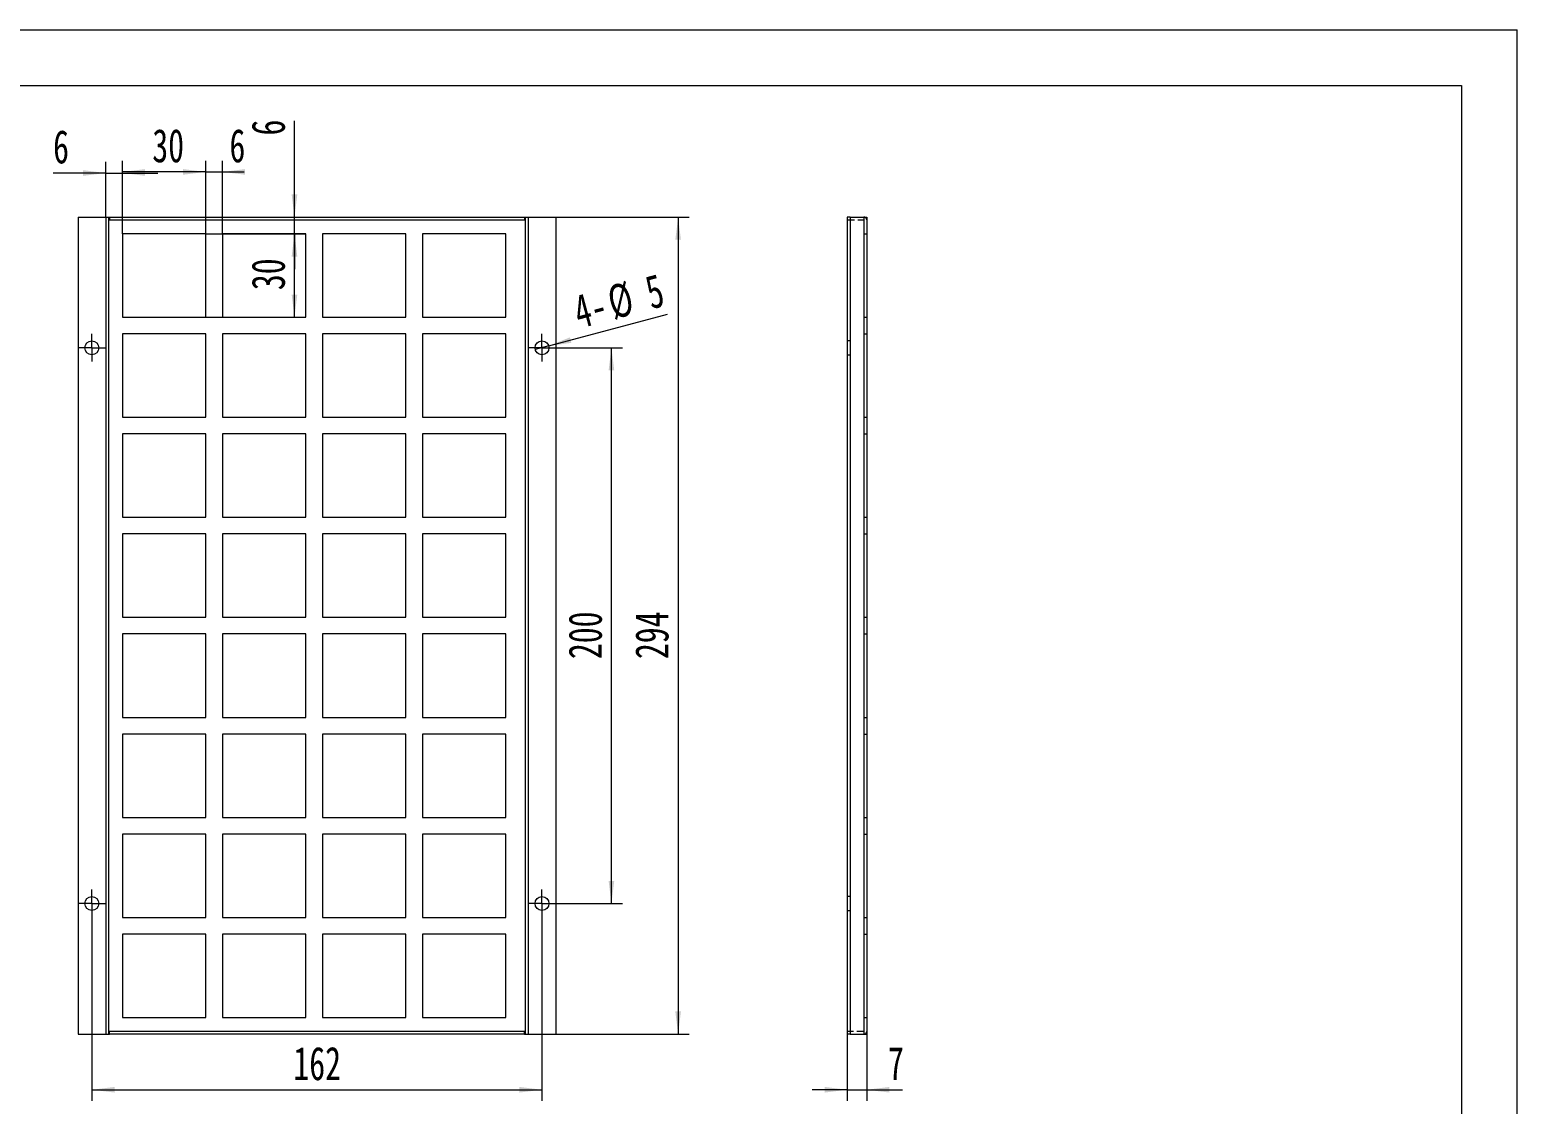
# Model space of a CAD drawing. Header units: millimetres. Extents: x 0 to 2100, y 1 to 1486.
# Drawn here: x 762 to 2100, y 519 to 1486 of the extents above; entities that cross this region are included whole.
import ezdxf

# ---------------------------------------------------------------- set-up
doc = ezdxf.new("R2010")
doc.units = ezdxf.units.MM
doc.header["$LTSCALE"] = 5
doc.linetypes.add('HIDDEN', pattern=[1.905, 1.27, -0.635])
doc.layers.add('A-TITLEBLOCK', color=7, linetype='Continuous', lineweight=15)
doc.styles.add('SLDTEXTSTYLE1', font='TXT', dxfattribs={"width": 0.7})
doc.dimstyles.new('SLDDIMSTYLE0', dxfattribs={"dimtxt": 30, "dimasz": 20.4, "dimexe": 0, "dimexo": 0.0625, "dimgap": 7.5, "dimtad": 2, "dimlfac": 0.4, "dimrnd": 1e-09, "dimzin": 12, "dimdsep": 46, "dimtxsty": 'SLDTEXTSTYLE1', "dimsah": 1, "dimcen": 0.09, "dimadec": 0, "dimazin": 3, "dimtfac": 1, "dimtmove": 0, "dimatfit": 0, "dimfxl": 0, "dimfrac": 2, "dimtolj": 1, "dimtzin": 12, "dimarcsym": 0})
doc.dimstyles.new('SLDDIMSTYLE1', dxfattribs={"dimtxt": 30, "dimasz": 20.4, "dimexe": 0, "dimexo": 0.0625, "dimgap": 7.5, "dimtad": 2, "dimlfac": 0.4, "dimrnd": 1e-09, "dimzin": 12, "dimdsep": 46, "dimtxsty": 'SLDTEXTSTYLE1', "dimsah": 1, "dimcen": 0.09, "dimadec": 0, "dimazin": 3, "dimtfac": 1, "dimtofl": 0, "dimtmove": 0, "dimatfit": 3, "dimfxl": 0, "dimfrac": 2, "dimtolj": 1, "dimtzin": 12, "dimarcsym": 0})
doc.dimstyles.new('SLDDIMSTYLE2', dxfattribs={"dimtxt": 30, "dimasz": 20.4, "dimexe": 0, "dimexo": 0.0625, "dimgap": 7.5, "dimtad": 2, "dimlfac": 0.4, "dimrnd": 1e-09, "dimzin": 12, "dimdsep": 46, "dimtxsty": 'SLDTEXTSTYLE1', "dimblk1": 'NONE', "dimsah": 1, "dimcen": 0, "dimadec": 0, "dimazin": 3, "dimtfac": 1, "dimtmove": 0, "dimatfit": 3, "dimldrblk": 'NONE', "dimfxl": 0, "dimfrac": 2, "dimtolj": 1, "dimtzin": 12, "dimarcsym": 0})

# ---------------------------------------------------------------- blocks, each defined once
blk = doc.blocks.new('_D')
at = {"layer": 'A-TITLEBLOCK'}
for p, q in [((830.3432200729835, 1317.489435464415), (830.3432200729835, 1367.194684556778)), ((845.3432200729835, 1302.489435464415), (845.3432200729835, 1367.194684556778)), ((830.3432200729835, 1357.194684556778), (782.9269587877264, 1357.194684556778)), ((830.3432200729835, 1357.194684556778), (845.3432200729835, 1357.194684556778)), ((845.3432200729835, 1357.194684556778), (877.0932200729835, 1357.194684556778))]:
    blk.add_line(p, q, dxfattribs=at)
for points in [[(830.3432200729835, 1357.194684556778), (809.9432200729835, 1359.734684556778), (809.9432200729835, 1354.654684556778)], [(845.3432200729835, 1357.194684556778), (865.7432200729835, 1354.654684556778), (865.7432200729835, 1359.734684556778)]]:
    blk.add_solid(points, dxfattribs=at)
at = {"layer": 'A-TITLEBLOCK', "insert": (782.9269587877264, 1395.866717332013), "char_height": 30, "attachment_point": 1, "style": 'SLDTEXTSTYLE1'}
blk.add_mtext('6', dxfattribs=at)
blk = doc.blocks.new('_D_1')
at = {"layer": 'A-TITLEBLOCK'}
for p, q in [((845.3432200729835, 1302.489435464415), (845.3432200729835, 1368.18309471056)), ((920.3432200729836, 1302.489435464415), (920.3432200729836, 1368.18309471056)), ((920.3432200729836, 1358.18309471056), (845.3432200729835, 1358.18309471056))]:
    blk.add_line(p, q, dxfattribs=at)
for points in [[(845.3432200729835, 1358.18309471056), (865.7432200729835, 1355.64309471056), (865.7432200729835, 1360.72309471056)], [(920.3432200729836, 1358.18309471056), (899.9432200729836, 1360.72309471056), (899.9432200729836, 1355.64309471056)]]:
    blk.add_solid(points, dxfattribs=at)
at = {"layer": 'A-TITLEBLOCK', "insert": (872.198576421096, 1396.855127485795), "char_height": 30, "attachment_point": 1, "style": 'SLDTEXTSTYLE1'}
blk.add_mtext('30', dxfattribs=at)
blk = doc.blocks.new('_D_2')
at = {"layer": 'A-TITLEBLOCK'}
for p, q in [((920.3432200729836, 1302.489435464415), (920.3432200729836, 1368.18309471056)), ((935.3432200729836, 1302.489435464415), (935.3432200729836, 1368.18309471056)), ((920.3432200729836, 1358.18309471056), (888.5932200729836, 1358.18309471056)), ((920.3432200729836, 1358.18309471056), (935.3432200729836, 1358.18309471056)), ((935.3432200729836, 1358.18309471056), (954.720664286998, 1358.18309471056))]:
    blk.add_line(p, q, dxfattribs=at)
for points in [[(920.3432200729836, 1358.18309471056), (899.9432200729836, 1360.72309471056), (899.9432200729836, 1355.64309471056)], [(935.3432200729836, 1358.18309471056), (955.7432200729836, 1355.64309471056), (955.7432200729836, 1360.72309471056)]]:
    blk.add_solid(points, dxfattribs=at)
at = {"layer": 'A-TITLEBLOCK', "insert": (941.5956644639492, 1396.855127485795), "char_height": 30, "attachment_point": 1, "style": 'SLDTEXTSTYLE1'}
blk.add_mtext('6', dxfattribs=at)
blk = doc.blocks.new('_D_3')
at = {"layer": 'A-TITLEBLOCK'}
for p, q in [((920.3432200729836, 1302.489435464415), (1010.137429823567, 1302.489435464415)), ((1000.137429823567, 1227.489435464415), (1000.137429823567, 1302.489435464415)), ((920.3432200729836, 1227.489435464415), (1010.137429823567, 1227.489435464415))]:
    blk.add_line(p, q, dxfattribs=at)
for points in [[(1000.137429823567, 1302.489435464415), (997.5974298235667, 1282.089435464415), (1002.677429823567, 1282.089435464415)], [(1000.137429823567, 1227.489435464415), (1002.677429823567, 1247.889435464415), (997.5974298235667, 1247.889435464415)]]:
    blk.add_solid(points, dxfattribs=at)
at = {"layer": 'A-TITLEBLOCK', "insert": (961.4653970483313, 1251.822768269378), "char_height": 30, "attachment_point": 1, "rotation": 90, "style": 'SLDTEXTSTYLE1'}
blk.add_mtext('30', dxfattribs=at)
blk = doc.blocks.new('_D_4')
at = {"layer": 'A-TITLEBLOCK'}
for p, q in [((1000.137429823567, 1317.489435464415), (1000.137429823567, 1404.05193537594)), ((1000.137429823567, 1302.489435464415), (1000.137429823567, 1317.489435464415)), ((1000.137429823567, 1302.489435464415), (1000.137429823567, 1270.739435464415))]:
    blk.add_line(p, q, dxfattribs=at)
for points in [[(1000.137429823567, 1317.489435464415), (1002.677429823567, 1337.889435464416), (997.5974298235667, 1337.889435464416)], [(1000.137429823567, 1302.489435464415), (997.5974298235667, 1282.089435464415), (1002.677429823567, 1282.089435464415)]]:
    blk.add_solid(points, dxfattribs=at)
at = {"layer": 'A-TITLEBLOCK', "insert": (961.4653970483308, 1390.926935552891), "char_height": 30, "attachment_point": 1, "rotation": 90, "style": 'SLDTEXTSTYLE1'}
blk.add_mtext('6', dxfattribs=at)
blk = doc.blocks.new('_D_5')
at = {"layer": 'A-TITLEBLOCK'}
for q in [(1335.918600252106, 1230.287892267253), (1216.806183658677, 1198.371816432525)]:
    blk.add_line((1228.88025648729, 1201.607054496306), q, dxfattribs=at)
blk.add_solid([(1228.88025648729, 1201.607054496306), (1249.242543718148, 1204.433511417623), (1247.927742969027, 1209.340414615172)], dxfattribs=at)
at = {"layer": 'A-TITLEBLOCK', "char_height": 30, "attachment_point": 1, "rotation": 15.000000000000199, "style": 'SLDTEXTSTYLE1'}
for s, insert in [('%%c', (1279.30910640875, 1254.417311520001)), ('5', (1313.408457959429, 1263.424795927711)), ('4-', (1248.753807052845, 1246.100634430375))]:
    blk.add_mtext(s, dxfattribs=dict(at, insert=insert))
blk = doc.blocks.new('_NONE')
blk = doc.blocks.new('_D_6')
at = {"layer": 'A-TITLEBLOCK'}
for p, q in [((1222.843220072984, 1199.989435464415), (1295.343220072984, 1199.989435464415)), ((1285.343220072984, 699.9894354644152), (1285.343220072984, 1199.989435464415)), ((1222.843220072984, 699.9894354644152), (1295.343220072984, 699.9894354644152))]:
    blk.add_line(p, q, dxfattribs=at)
for points in [[(1285.343220072984, 1199.989435464415), (1282.803220072984, 1179.589435464415), (1287.883220072984, 1179.589435464415)], [(1285.343220072984, 699.9894354644152), (1287.883220072984, 720.3894354644152), (1282.803220072984, 720.3894354644152)]]:
    blk.add_solid(points, dxfattribs=at)
at = {"layer": 'A-TITLEBLOCK', "insert": (1246.671187297748, 919.892681559534), "char_height": 30, "attachment_point": 1, "rotation": 90, "style": 'SLDTEXTSTYLE1'}
blk.add_mtext('200', dxfattribs=at)
blk = doc.blocks.new('_D_7')
at = {"layer": 'A-TITLEBLOCK'}
for p, q in [((1235.343220072984, 1317.489435464415), (1355.343220072984, 1317.489435464415)), ((1345.343220072984, 1317.489435464415), (1345.343220072984, 582.4894354644154)), ((1235.343220072984, 582.4894354644154), (1355.343220072984, 582.4894354644154))]:
    blk.add_line(p, q, dxfattribs=at)
for points in [[(1345.343220072984, 1317.489435464415), (1342.803220072984, 1297.089435464415), (1347.883220072984, 1297.089435464415)], [(1345.343220072984, 582.4894354644154), (1347.883220072984, 602.8894354644153), (1342.803220072984, 602.8894354644153)]]:
    blk.add_solid(points, dxfattribs=at)
at = {"layer": 'A-TITLEBLOCK', "insert": (1306.671187297748, 919.9135152455284), "char_height": 30, "attachment_point": 1, "rotation": 90.00000000000041, "style": 'SLDTEXTSTYLE1'}
blk.add_mtext('294', dxfattribs=at)
blk = doc.blocks.new('_D_8')
at = {"layer": 'A-TITLEBLOCK'}
for p, q in [((817.8432200729835, 699.9894354644152), (817.8432200729835, 522.4894354644151)), ((1222.843220072984, 699.9894354644152), (1222.843220072984, 522.4894354644151)), ((817.8432200729835, 532.4894354644151), (1222.843220072984, 532.4894354644151))]:
    blk.add_line(p, q, dxfattribs=at)
for points in [[(817.8432200729835, 532.4894354644151), (838.2432200729835, 529.9494354644152), (838.2432200729835, 535.0294354644151)], [(1222.843220072984, 532.4894354644151), (1202.443220072983, 535.0294354644151), (1202.443220072983, 529.9494354644152)]]:
    blk.add_solid(points, dxfattribs=at)
at = {"layer": 'A-TITLEBLOCK', "insert": (999.1418167771147, 571.1614682396507), "char_height": 30, "attachment_point": 1, "style": 'SLDTEXTSTYLE1'}
blk.add_mtext('162', dxfattribs=at)
blk = doc.blocks.new('SW_CENTERMARKSYMBOL_0')
at = {"layer": 'A-TITLEBLOCK', "color": 0}
for p, q in [((-6.250000000000144, 0), (-12.50000000000001, 0)), ((0, 0), (-6.250000000000144, 0)), ((0, 6.250000000000005), (0, 12.50000000000001)), ((0, 0), (0, 6.250000000000005)), ((0, 0), (0, -6.250000000000005)), ((0, 0), (6.249999999999867, 0)), ((6.249999999999867, 0), (12.50000000000001, 0)), ((0, -6.250000000000005), (0, -12.50000000000001))]:
    blk.add_line(p, q, dxfattribs=at)
blk = doc.blocks.new('SW_CENTERMARKSYMBOL_1')
at = {"layer": 'A-TITLEBLOCK', "color": 0}
for p, q in [((-6.250000000000144, 0), (-12.50000000000001, 0)), ((0, 0), (-6.250000000000144, 0)), ((0, 6.250000000000005), (0, 12.50000000000001)), ((0, 0), (0, 6.250000000000005)), ((0, 0), (0, -6.250000000000005)), ((0, 0), (6.249999999999867, 0)), ((6.249999999999867, 0), (12.50000000000001, 0)), ((0, -6.250000000000005), (0, -12.50000000000001))]:
    blk.add_line(p, q, dxfattribs=at)
blk = doc.blocks.new('SW_CENTERMARKSYMBOL_2')
at = {"layer": 'A-TITLEBLOCK', "color": 0}
for p, q in [((-6.249999999999867, 0), (-12.50000000000001, 0)), ((0, 0), (-6.249999999999867, 0)), ((0, 6.250000000000005), (0, 12.50000000000001)), ((0, 0), (0, 6.250000000000005)), ((0, 0), (0, -6.250000000000005)), ((0, 0), (6.250000000000144, 0)), ((6.250000000000144, 0), (12.50000000000001, 0)), ((0, -6.250000000000005), (0, -12.50000000000001))]:
    blk.add_line(p, q, dxfattribs=at)
blk = doc.blocks.new('SW_CENTERMARKSYMBOL_3')
at = {"layer": 'A-TITLEBLOCK', "color": 0}
for p, q in [((-6.249999999999867, 0), (-12.50000000000001, 0)), ((0, 0), (-6.249999999999867, 0)), ((0, 6.250000000000005), (0, 12.50000000000001)), ((0, 0), (0, 6.250000000000005)), ((0, 0), (0, -6.250000000000005)), ((0, 0), (6.250000000000144, 0)), ((6.250000000000144, 0), (12.50000000000001, 0)), ((0, -6.250000000000005), (0, -12.50000000000001))]:
    blk.add_line(p, q, dxfattribs=at)
blk = doc.blocks.new('_D_13')
at = {"layer": 'A-TITLEBLOCK'}
for p, q in [((1497.593170918447, 582.4894354644154), (1497.593170918447, 522.4894354644101)), ((1515.093170918447, 582.4894354644152), (1515.093170918446, 522.48943546441)), ((1497.593170918447, 532.4894354644101), (1465.843170918446, 532.4894354644103)), ((1497.593170918447, 532.4894354644101), (1515.093170918446, 532.48943546441)), ((1515.093170918446, 532.48943546441), (1547.288229291033, 532.4894354644097))]:
    blk.add_line(p, q, dxfattribs=at)
for points in [[(1497.593170918447, 532.4894354644101), (1477.193170918446, 535.0294354644102), (1477.193170918446, 529.9494354644103)], [(1515.093170918446, 532.48943546441), (1535.493170918446, 529.9494354644099), (1535.493170918446, 535.0294354644099)]]:
    blk.add_solid(points, dxfattribs=at)
at = {"layer": 'A-TITLEBLOCK', "insert": (1534.163229467984, 571.1614682396454), "char_height": 30, "attachment_point": 1, "style": 'SLDTEXTSTYLE1'}
blk.add_mtext('7', dxfattribs=at)

msp = doc.modelspace()

# ---------------------------------------------------------------- linework, layer by layer
at = {"color": 7, "linetype": 'Continuous', "lineweight": 15}
for p, q in [((805.3432127714145, 1317.489435166392), (830.3432261824596, 1317.489435166392)), ((805.3432127714145, 1317.489435166392), (805.3432127714145, 582.4894357624383)), ((830.3432261824596, 1317.489435166392), (830.3432261824596, 582.4894357624383)), ((830.3432261824596, 1317.489435166392), (832.8432126224029, 1317.489435166392)), ((832.8432126224029, 1317.489435166392), (832.8432126224029, 582.4894357624383)), ((832.8432126224029, 1317.489435166392), (833.5932253181923, 1317.489435166392)), ((833.5932253181923, 1317.489435166392), (1207.093214827775, 1317.489435166392)), ((833.5932253181923, 1317.489435166392), (833.5932253181923, 1314.989430099997)), ((833.5932253181923, 1314.989430099997), (1207.093214827775, 1314.989430099997)), ((1207.093214827775, 1317.489435166392), (1207.843227523564, 1317.489435166392)), ((1207.093214827775, 1317.489435166392), (1207.093214827775, 1314.989430099997)), ((1207.843227523564, 1317.489435166392), (1207.843227523564, 582.4894357624383)), ((1207.843227523564, 1317.489435166392), (1210.343213963507, 1317.489435166392)), ((1210.343213963507, 1317.489435166392), (1210.343213963507, 582.4894357624383)), ((1210.343213963507, 1317.489435166392), (1235.343227374552, 1317.489435166392)), ((1235.343227374552, 1317.489435166392), (1235.343227374552, 582.4894357624383)), ((1500.093170788063, 1317.489435166392), (1497.593170378281, 1317.489435166392)), ((1497.593170378281, 1317.489435166392), (1497.593170378281, 582.4894357624383)), ((1500.093170788063, 1317.489435166392), (1500.093170788063, 582.4894357624383)), ((1500.093170788063, 1317.489435166392), (1512.593170799705, 1317.489435166392)), ((1512.593170799705, 1317.489435166392), (1512.593170799705, 582.4894357624383)), ((1512.593170799705, 1317.489435166392), (1515.093170918448, 1317.489435166392)), ((1515.093170918448, 1317.489435166392), (1515.093170918448, 582.4894357624383)), ((920.3432223081577, 1302.489442020926), (845.3432193279255, 1302.489442020926)), ((845.3432193279255, 1302.489442020926), (845.3432193279255, 1227.489439040694)), ((920.3432223081577, 1227.489439040694), (920.3432223081577, 1302.489442020926)), ((1010.343219598009, 1302.489442020926), (935.3432154536235, 1302.489442020926)), ((935.3432154536235, 1302.489442020926), (935.3432154536235, 1227.489439040694)), ((1010.343219598009, 1227.489439040694), (1010.343219598009, 1302.489442020926)), ((1100.34322387278, 1302.489442020926), (1025.343220310471, 1302.489442020926)), ((1025.343220310471, 1302.489442020926), (1025.343220310471, 1227.489439040694)), ((1100.34322387278, 1227.489439040694), (1100.34322387278, 1302.489442020926)), ((1190.343229311703, 1302.489442020926), (1115.343217018245, 1302.489442020926)), ((1115.343217018245, 1302.489442020926), (1115.343217018245, 1227.489439040694)), ((1190.343229311703, 1227.489439040694), (1190.343229311703, 1302.489442020926)), ((845.3432193279255, 1227.489439040694), (920.3432223081577, 1227.489439040694)), ((935.3432154536235, 1227.489439040694), (1010.343219598009, 1227.489439040694)), ((1025.343220310471, 1227.489439040694), (1100.34322387278, 1227.489439040694)), ((1115.343217018245, 1227.489439040694), (1190.343229311703, 1227.489439040694)), ((920.3432223081577, 1212.489427268777), (845.3432193279255, 1212.489427268777)), ((845.3432193279255, 1212.489427268777), (845.3432193279255, 1137.489442914996)), ((920.3432223081577, 1137.489442914996), (920.3432223081577, 1212.489427268777)), ((1010.343219598009, 1212.489427268777), (935.3432154536235, 1212.489427268777)), ((935.3432154536235, 1212.489427268777), (935.3432154536235, 1137.489442914996)), ((1010.343219598009, 1137.489442914996), (1010.343219598009, 1212.489427268777)), ((1100.34322387278, 1212.489427268777), (1025.343220310471, 1212.489427268777)), ((1025.343220310471, 1212.489427268777), (1025.343220310471, 1137.489442914996)), ((1100.34322387278, 1137.489442914996), (1100.34322387278, 1212.489427268777)), ((1190.343229311703, 1212.489427268777), (1115.343217018245, 1212.489427268777)), ((1115.343217018245, 1212.489427268777), (1115.343217018245, 1137.489442914996)), ((1190.343229311703, 1137.489442914996), (1190.343229311703, 1212.489427268777)), ((845.3432193279255, 1137.489442914996), (920.3432223081577, 1137.489442914996)), ((935.3432154536235, 1137.489442914996), (1010.343219598009, 1137.489442914996)), ((1025.343220310471, 1137.489442914996), (1100.34322387278, 1137.489442914996)), ((1115.343217018245, 1137.489442914996), (1190.343229311703, 1137.489442914996)), ((920.3432223081577, 1122.489431143078), (845.3432193279255, 1122.489431143078)), ((845.3432193279255, 1122.489431143078), (845.3432193279255, 1047.489437476072)), ((920.3432223081577, 1047.489437476072), (920.3432223081577, 1122.489431143078)), ((1010.343219598009, 1122.489431143078), (935.3432154536235, 1122.489431143078)), ((935.3432154536235, 1122.489431143078), (935.3432154536235, 1047.489437476072)), ((1010.343219598009, 1047.489437476072), (1010.343219598009, 1122.489431143078)), ((1100.34322387278, 1122.489431143078), (1025.343220310471, 1122.489431143078)), ((1025.343220310471, 1122.489431143078), (1025.343220310471, 1047.489437476072)), ((1100.34322387278, 1047.489437476072), (1100.34322387278, 1122.489431143078)), ((1190.343229311703, 1122.489431143078), (1115.343217018245, 1122.489431143078)), ((1115.343217018245, 1122.489431143078), (1115.343217018245, 1047.489437476072)), ((1190.343229311703, 1047.489437476072), (1190.343229311703, 1122.489431143078)), ((845.3432193279255, 1047.489437476072), (920.3432223081577, 1047.489437476072)), ((935.3432154536235, 1047.489437476072), (1010.343219598009, 1047.489437476072)), ((1025.343220310471, 1047.489437476072), (1100.34322387278, 1047.489437476072)), ((1115.343217018245, 1047.489437476072), (1190.343229311703, 1047.489437476072)), ((920.3432223081577, 1032.48943501738), (845.3432193279255, 1032.48943501738)), ((845.3432193279255, 1032.48943501738), (845.3432193279255, 957.4894355296078)), ((920.3432223081577, 957.4894355296078), (920.3432223081577, 1032.48943501738)), ((1010.343219598009, 1032.48943501738), (935.3432154536235, 1032.48943501738)), ((935.3432154536235, 1032.48943501738), (935.3432154536235, 957.4894355296078)), ((1010.343219598009, 957.4894355296078), (1010.343219598009, 1032.48943501738)), ((1100.34322387278, 1032.48943501738), (1025.343220310471, 1032.48943501738)), ((1025.343220310471, 1032.48943501738), (1025.343220310471, 957.4894355296078)), ((1100.34322387278, 957.4894355296078), (1100.34322387278, 1032.48943501738)), ((1190.343229311703, 1032.48943501738), (1115.343217018245, 1032.48943501738)), ((1115.343217018245, 1032.48943501738), (1115.343217018245, 957.4894355296078)), ((1190.343229311703, 957.4894355296078), (1190.343229311703, 1032.48943501738)), ((845.3432193279255, 957.4894355296078), (920.3432223081577, 957.4894355296078)), ((935.3432154536235, 957.4894355296078), (1010.343219598009, 957.4894355296078)), ((1025.343220310471, 957.4894355296078), (1100.34322387278, 957.4894355296078)), ((1115.343217018245, 957.4894355296078), (1190.343229311703, 957.4894355296078)), ((920.3432223081577, 942.4894353992227), (845.3432193279255, 942.4894353992227)), ((845.3432193279255, 942.4894353992227), (845.3432193279255, 867.4894359114501)), ((920.3432223081577, 867.4894359114501), (920.3432223081577, 942.4894353992227)), ((1010.343219598009, 942.4894353992227), (935.3432154536235, 942.4894353992227)), ((935.3432154536235, 942.4894353992227), (935.3432154536235, 867.4894359114501)), ((1010.343219598009, 867.4894359114501), (1010.343219598009, 942.4894353992227)), ((1100.34322387278, 942.4894353992227), (1025.343220310471, 942.4894353992227)), ((1025.343220310471, 942.4894353992227), (1025.343220310471, 867.4894359114501)), ((1100.34322387278, 867.4894359114501), (1100.34322387278, 942.4894353992227)), ((1190.343229311703, 942.4894353992227), (1115.343217018245, 942.4894353992227)), ((1115.343217018245, 942.4894353992227), (1115.343217018245, 867.4894359114501)), ((1190.343229311703, 867.4894359114501), (1190.343229311703, 942.4894353992227)), ((845.3432193279255, 867.4894359114501), (920.3432223081577, 867.4894359114501)), ((935.3432154536235, 867.4894359114501), (1010.343219598009, 867.4894359114501)), ((1025.343220310471, 867.4894359114501), (1100.34322387278, 867.4894359114501)), ((1115.343217018245, 867.4894359114501), (1190.343229311703, 867.4894359114501)), ((920.3432223081577, 852.4894334527585), (845.3432193279255, 852.4894334527585)), ((845.3432193279255, 852.4894334527585), (845.3432193279255, 777.489439785752)), ((920.3432223081577, 777.489439785752), (920.3432223081577, 852.4894334527585)), ((1010.343219598009, 852.4894334527585), (935.3432154536235, 852.4894334527585)), ((935.3432154536235, 852.4894334527585), (935.3432154536235, 777.489439785752)), ((1010.343219598009, 777.489439785752), (1010.343219598009, 852.4894334527585)), ((1100.34322387278, 852.4894334527585), (1025.343220310471, 852.4894334527585)), ((1025.343220310471, 852.4894334527585), (1025.343220310471, 777.489439785752)), ((1100.34322387278, 777.489439785752), (1100.34322387278, 852.4894334527585)), ((1190.343229311703, 852.4894334527585), (1115.343217018245, 852.4894334527585)), ((1115.343217018245, 852.4894334527585), (1115.343217018245, 777.489439785752)), ((1190.343229311703, 777.489439785752), (1190.343229311703, 852.4894334527585)), ((845.3432193279255, 777.489439785752), (920.3432223081577, 777.489439785752)), ((935.3432154536235, 777.489439785752), (1010.343219598009, 777.489439785752)), ((1025.343220310471, 777.489439785752), (1100.34322387278, 777.489439785752)), ((1115.343217018245, 777.489439785752), (1190.343229311703, 777.489439785752)), ((920.3432223081577, 762.4894280138346), (845.3432193279255, 762.4894280138346)), ((845.3432193279255, 762.4894280138346), (845.3432193279255, 687.4894436600539)), ((920.3432223081577, 687.4894436600539), (920.3432223081577, 762.4894280138346)), ((1010.343219598009, 762.4894280138346), (935.3432154536235, 762.4894280138346)), ((935.3432154536235, 762.4894280138346), (935.3432154536235, 687.4894436600539)), ((1010.343219598009, 687.4894436600539), (1010.343219598009, 762.4894280138346)), ((1100.34322387278, 762.4894280138346), (1025.343220310471, 762.4894280138346)), ((1025.343220310471, 762.4894280138346), (1025.343220310471, 687.4894436600539)), ((1100.34322387278, 687.4894436600539), (1100.34322387278, 762.4894280138346)), ((1190.343229311703, 762.4894280138346), (1115.343217018245, 762.4894280138346)), ((1115.343217018245, 762.4894280138346), (1115.343217018245, 687.4894436600539)), ((1190.343229311703, 687.4894436600539), (1190.343229311703, 762.4894280138346)), ((845.3432193279255, 687.4894436600539), (920.3432223081577, 687.4894436600539)), ((935.3432154536235, 687.4894436600539), (1010.343219598009, 687.4894436600539)), ((1025.343220310471, 687.4894436600539), (1100.34322387278, 687.4894436600539)), ((1115.343217018245, 687.4894436600539), (1190.343229311703, 687.4894436600539)), ((920.3432223081577, 672.4894318881366), (845.3432193279255, 672.4894318881366)), ((845.3432193279255, 672.4894318881366), (845.3432193279255, 597.4894289079042)), ((920.3432223081577, 597.4894289079042), (920.3432223081577, 672.4894318881366)), ((1010.343219598009, 672.4894318881366), (935.3432154536235, 672.4894318881366)), ((935.3432154536235, 672.4894318881366), (935.3432154536235, 597.4894289079042)), ((1010.343219598009, 597.4894289079042), (1010.343219598009, 672.4894318881366)), ((1100.34322387278, 672.4894318881366), (1025.343220310471, 672.4894318881366)), ((1025.343220310471, 672.4894318881366), (1025.343220310471, 597.4894289079042)), ((1100.34322387278, 597.4894289079042), (1100.34322387278, 672.4894318881366)), ((1190.343229311703, 672.4894318881366), (1115.343217018245, 672.4894318881366)), ((1115.343217018245, 672.4894318881366), (1115.343217018245, 597.4894289079042)), ((1190.343229311703, 597.4894289079042), (1190.343229311703, 672.4894318881366)), ((845.3432193279255, 597.4894289079042), (920.3432223081577, 597.4894289079042)), ((935.3432154536235, 597.4894289079042), (1010.343219598009, 597.4894289079042)), ((1025.343220310471, 597.4894289079042), (1100.34322387278, 597.4894289079042)), ((1115.343217018245, 597.4894289079042), (1190.343229311703, 597.4894289079042)), ((805.3432127714145, 582.4894357624383), (830.3432261824596, 582.4894357624383)), ((830.3432261824596, 582.4894357624383), (832.8432126224029, 582.4894357624383)), ((832.8432126224029, 582.4894357624383), (833.5932253181923, 582.4894357624383)), ((1207.093214827775, 584.9894408288332), (833.5932253181923, 584.9894408288332)), ((833.5932253181923, 582.4894357624383), (833.5932253181923, 584.9894408288332)), ((1207.093214827775, 582.4894357624383), (833.5932253181923, 582.4894357624383)), ((1207.093214827775, 582.4894357624383), (1207.093214827775, 584.9894408288332)), ((1207.093214827775, 582.4894357624383), (1207.843227523564, 582.4894357624383)), ((1207.843227523564, 582.4894357624383), (1210.343213963507, 582.4894357624383)), ((1210.343213963507, 582.4894357624383), (1235.343227374552, 582.4894357624383)), ((1500.093170788063, 582.4894357624383), (1497.593170378281, 582.4894357624383)), ((1500.093170788063, 582.4894357624383), (1512.593170799705, 582.4894357624383)), ((1512.593170799705, 582.4894357624383), (1515.093170918448, 582.4894357624383))]:
    msp.add_line(p, q, dxfattribs=at)
at = {"color": 7, "linetype": 'HIDDEN', "lineweight": 0}
for p, q in [((1497.593170378281, 1314.989430099997), (1512.593170799705, 1314.989430099997)), ((1512.593170799705, 1302.489442020926), (1515.093170918448, 1302.489442020926)), ((1512.593170799705, 1227.489439040694), (1515.093170918448, 1227.489439040694)), ((1500.093170788063, 1206.239433229241), (1497.593170378281, 1206.239433229241)), ((1512.593170799705, 1212.489427268777), (1515.093170918448, 1212.489427268777)), ((1497.593170378281, 1193.739426523719), (1500.093170788063, 1193.739426523719)), ((1512.593170799705, 1137.489442914996), (1515.093170918448, 1137.489442914996)), ((1512.593170799705, 1122.489431143078), (1515.093170918448, 1122.489431143078)), ((1512.593170799705, 1047.489437476072), (1515.093170918448, 1047.489437476072)), ((1512.593170799705, 1032.48943501738), (1515.093170918448, 1032.48943501738)), ((1512.593170799705, 957.4894355296078), (1515.093170918448, 957.4894355296078)), ((1512.593170799705, 942.4894353992227), (1515.093170918448, 942.4894353992227)), ((1512.593170799705, 867.4894359114501), (1515.093170918448, 867.4894359114501)), ((1512.593170799705, 852.4894334527585), (1515.093170918448, 852.4894334527585)), ((1512.593170799705, 777.489439785752), (1515.093170918448, 777.489439785752)), ((1512.593170799705, 762.4894280138346), (1515.093170918448, 762.4894280138346)), ((1500.093170788063, 706.239444405112), (1497.593170378281, 706.239444405112)), ((1497.593170378281, 693.7394376995894), (1500.093170788063, 693.7394376995894)), ((1512.593170799705, 687.4894436600539), (1515.093170918448, 687.4894436600539)), ((1512.593170799705, 672.4894318881366), (1515.093170918448, 672.4894318881366)), ((1512.593170799705, 597.4894289079042), (1515.093170918448, 597.4894289079042)), ((1512.593170799705, 584.9894408288332), (1497.593170378281, 584.9894408288332))]:
    msp.add_line(p, q, dxfattribs=at)
at = {"color": 7, "linetype": 'Continuous', "lineweight": 15}
for centre, radius in [((817.8432200729835, 1199.989435464415), 6.249999999999886), ((1222.843220072984, 1199.989435464415), 6.25), ((817.8432200729835, 699.9894354644151), 6.249999999999886), ((1222.843220072984, 699.9894354644151), 6.25)]:
    msp.add_circle(centre, radius, dxfattribs=at)
at = {"color": 7, "linetype": 'HIDDEN', "lineweight": 0}
for centre, start, end in [((1512.593170918448, 1314.989435464415), 0, 90), ((1512.593170918448, 584.9894354644151), 270.0000000000008, 359.9999999999979)]:
    msp.add_arc(centre, 2.5, start, end, dxfattribs=at)
at = {"layer": 'A-TITLEBLOCK', "linetype": 'Continuous'}
for p, q in [((0.3942178267662272, 1486.073900783198), (2100.394217826767, 1486.073900783198)), ((2100.394217826767, 1.073900783197187), (2100.394217826767, 1486.073900783198)), ((125.3170488598066, 1435.876351880282), (2050.317048859807, 1435.876351880282)), ((2050.317048859807, 1435.876351880282), (2050.317048859808, 50.87635188028155))]:
    msp.add_line(p, q, dxfattribs=at)

# ---------------------------------------------------------------- block references
at = {"layer": 'A-TITLEBLOCK'}
for name, p in [('SW_CENTERMARKSYMBOL_2', (817.8432200729835, 1199.989435464415)), ('SW_CENTERMARKSYMBOL_0', (1222.843220072984, 1199.989435464415)), ('SW_CENTERMARKSYMBOL_3', (817.8432200729835, 699.9894354644152)), ('SW_CENTERMARKSYMBOL_1', (1222.843220072984, 699.9894354644152))]:
    msp.add_blockref(name, p, dxfattribs=at)

# ---------------------------------------------------------------- dimensions: what is measured, and where the dimension line sits
for base, p1, p2, dimstyle, picture, middle in [((1000.137429823567, 1317.489435464415), (1010.343220072984, 1302.489435464415), (805.3432200729835, 1317.489435464415), 'SLDDIMSTYLE0', '_D_4', (1000.137429823567, 1397.489435464415)), ((1345.343220072984, 582.4894354644154), (1235.343220072984, 1317.489435464415), (1235.343220072984, 582.4894354644154), 'SLDDIMSTYLE1', '_D_7', (1345.343220072984, 939.6426829341664)), ((1000.137429823567, 1302.489435464415), (920.3432200729836, 1227.489435464415), (920.3432200729836, 1302.489435464415), 'SLDDIMSTYLE1', '_D_3', (1000.137429823567, 1264.989435464415)), ((1285.343220072984, 1199.989435464415), (1222.843220072984, 699.9894354644152), (1222.843220072984, 1199.989435464415), 'SLDDIMSTYLE1', '_D_6', (1285.343220072984, 939.6426829341663))]:
    dim = msp.add_linear_dim(base=base, p1=p1, p2=p2, angle=90.0000000000002, dimstyle=dimstyle, dxfattribs=at)
    dim.commit()
    dim.dimension.update_dxf_attribs({"geometry": picture, "text_midpoint": middle, "dimtype": 160})
for base, p1, p2, dimstyle, picture, middle in [((845.3432200729835, 1357.194684556778), (830.3432200729835, 1317.489435464415), (845.3432200729835, 1302.489435464415), 'SLDDIMSTYLE0', '_D', (789.4894586992508, 1357.194684556778)), ((845.3432200729835, 1358.18309471056), (920.3432200729836, 1302.489435464415), (845.3432200729835, 1302.489435464415), 'SLDDIMSTYLE1', '_D_1', (885.3652436161331, 1358.18309471056)), ((935.3432200729836, 1358.18309471056), (920.3432200729836, 1302.489435464415), (935.3432200729836, 1302.489435464415), 'SLDDIMSTYLE0', '_D_2', (948.1581643754736, 1358.18309471056)), ((1222.843220072984, 532.4894354644151), (817.8432200729835, 699.9894354644152), (1222.843220072984, 699.9894354644152), 'SLDDIMSTYLE1', '_D_8', (1018.870984465753, 532.4894354644151)), ((1515.093170918446, 532.4894354644152), (1497.593170918447, 582.4894354644154), (1515.093170918447, 582.4894354644152), 'SLDDIMSTYLE0', '_D_13', (1540.725729379506, 532.489435464415))]:
    dim = msp.add_linear_dim(base=base, p1=p1, p2=p2, dimstyle=dimstyle, dxfattribs=at)
    dim.commit()
    dim.dimension.update_dxf_attribs({"geometry": picture, "text_midpoint": middle, "dimtype": 160})
dim = msp.add_diameter_dim_2p(p1=(1216.806183658677, 1198.371816432524), p2=(1228.88025648729, 1201.607054496306), text='4-<>', dimstyle='SLDDIMSTYLE2', dxfattribs=at)
dim.commit()
dim.dimension.update_dxf_attribs({"geometry": '_D_5', "text_midpoint": (1300.11350669468, 1220.693982966161), "dimtype": 163})

doc.saveas('drawing.dxf')
